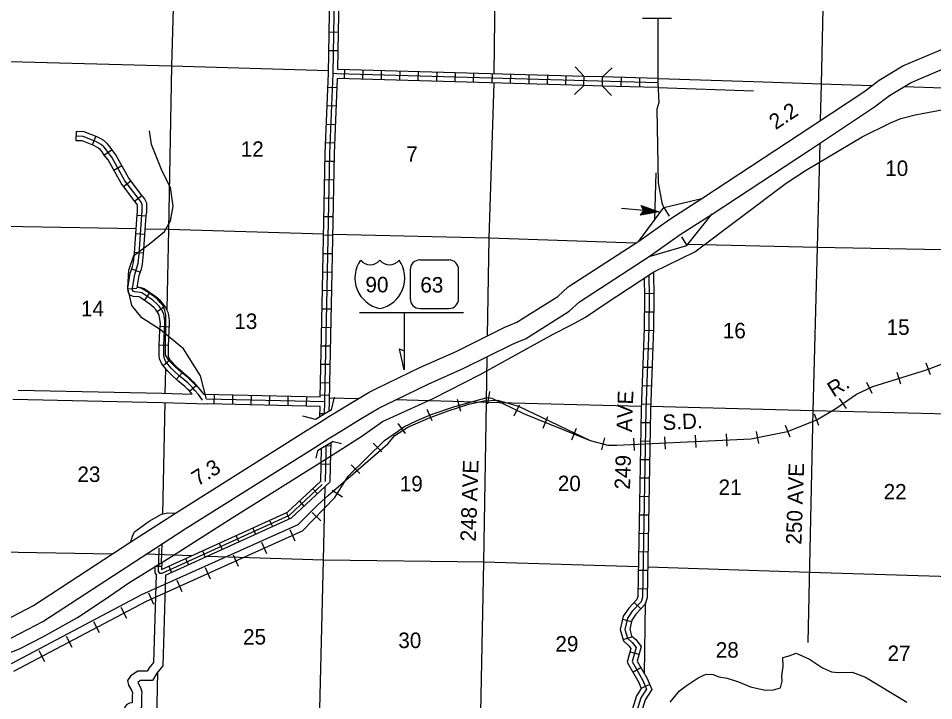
# Model space of a CAD drawing. Extents: x 703407 to 1180070, y 15808027 to 16218648.
# Drawn here: x 1054943 to 1084534, y 15932624 to 15954675 of the extents above; entities that cross this region are included whole.
import ezdxf

# ---------------------------------------------------------------- set-up
doc = ezdxf.new("R2010")
doc.units = 0
for name, color, linetype in [('L10', 7, 'Continuous'), ('L11', 7, 'Continuous'), ('L13', 7, 'Continuous'), ('L14', 7, 'Continuous'), ('L15', 7, 'Continuous'), ('L18', 7, 'Continuous'), ('L2', 7, 'Continuous'), ('L28', 7, 'Continuous'), ('L3', 7, 'Continuous'), ('L30', 7, 'Continuous'), ('L5', 7, 'Continuous'), ('L8', 7, 'Continuous')]:
    doc.layers.add(name, color=color, linetype=linetype)

msp = doc.modelspace()

# ---------------------------------------------------------------- linework, layer by layer
at = {"layer": 'L10'}
for points in [[(1054943, 15942664), (1059597, 15942557), (1060560, 15942533)], [(1054770, 15942368), (1059590, 15942257), (1061072, 15942220)]]:
    msp.add_lwpolyline(points, dxfattribs=at)
at = {"layer": 'L11'}
for points in [[(1075624, 15952735), (1078711, 15952637)], [(1075615, 15952435), (1078706, 15952337)], [(1059403, 15936703), (1059314, 15933861)], [(1059703, 15936680), (1059611, 15933752)], [(1059314, 15933861), (1059175, 15933687), (1059111, 15933576), (1058802, 15933577), (1058690, 15933499), (1058574, 15933415), (1058477, 15933272), (1058506, 15933124), (1058614, 15932940), (1058629, 15932881), (1058621, 15932790), (1058628, 15932663), (1058627, 15932553), (1058538, 15932547), (1058453, 15932506), (1058398, 15932441), (1058330, 15932301), (1058301, 15932143), (1058306, 15932062), (1058302, 15931989)], [(1059611, 15933752), (1059423, 15933517), (1059282, 15933275), (1058896, 15933276), (1058863, 15933254), (1058803, 15933211), (1058894, 15933055), (1058933, 15932907), (1058922, 15932784), (1058928, 15932670), (1058927, 15932425), (1058876, 15932306), (1058739, 15932259), (1058640, 15932253), (1058618, 15932207), (1058603, 15932126), (1058607, 15932064), (1058601, 15931971)]]:
    msp.add_lwpolyline(points, dxfattribs=at)
at = {"layer": 'L13'}
for p, q in [((1075520, 15948176), (1075564, 15949679)), ((1059803, 15947851), (1059744, 15945264)), ((1064810, 15947702), (1059803, 15947851)), ((1059700, 15943349), (1059682, 15942555)), ((1065920, 15942376), (1065002, 15942402)), ((1059676, 15942255), (1059600, 15938653)), ((1059584, 15937688), (1059565, 15937087)), ((1060548, 15937305), (1059069, 15937354)), ((1075190, 15933477), (1075221, 15935785))]:
    msp.add_line(p, q, dxfattribs=at)
for points in [[(1080877, 15951374), (1080905, 15952549), (1081028, 15957915), (1081097, 15963165), (1081225, 15968446), (1081329, 15973762), (1081476, 15978557)], [(1070330, 15952884), (1070393, 15958156), (1070575, 15963098)], [(1060064, 15959032), (1060043, 15958415), (1059898, 15953134), (1059803, 15947851)], [(1064969, 15952983), (1059898, 15953134), (1054668, 15953265), (1049403, 15953329), (1044276, 15953425)], [(1082531, 15952495), (1080905, 15952549), (1078710, 15952618)], [(1070112, 15944416), (1070169, 15947567), (1070323, 15952584)], [(1089824, 15952308), (1086100, 15952377), (1083576, 15952461)], [(1080471, 15934506), (1080641, 15941986), (1080777, 15947267), (1080859, 15950642)], [(1058751, 15947871), (1054497, 15947951), (1049256, 15948039)], [(1059803, 15947851), (1059051, 15947865)], [(1074899, 15947411), (1070169, 15947567), (1065110, 15947693)], [(1092154, 15946992), (1091245, 15947022), (1085957, 15947172), (1080777, 15947267), (1076581, 15947366)], [(1069843, 15929546), (1069990, 15937102), (1070073, 15942259), (1070100, 15943740)], [(1075084, 15942134), (1070073, 15942259), (1067132, 15942342)], [(1096431, 15941658), (1091099, 15941716), (1085870, 15941864), (1080641, 15941986), (1075384, 15942126)], [(1064423, 15924599), (1064682, 15931916), (1064809, 15937164), (1064867, 15939549)], [(1057984, 15937364), (1054309, 15937427), (1049070, 15937467)], [(1064809, 15937164), (1061043, 15937289)], [(1074988, 15936953), (1069990, 15937102), (1064809, 15937164)], [(1096361, 15936358), (1091072, 15936448), (1085784, 15936606), (1080523, 15936771), (1075288, 15936944)], [(1059440, 15933545), (1059349, 15928900)]]:
    msp.add_lwpolyline(points, dxfattribs=at)
at = {"layer": 'L15'}
for p, q in [((1084434, 15943151), (1084294, 15943526)), ((1083468, 15942849), (1083351, 15943231)), ((1082547, 15942549), (1082373, 15942909)), ((1070117, 15942218), (1070190, 15942612)), ((1069246, 15941974), (1069136, 15942359)), ((1081712, 15942061), (1081487, 15942391)), ((1068321, 15941671), (1068161, 15942038)), ((1070974, 15941824), (1071149, 15942184)), ((1071908, 15941431), (1072057, 15941803)), ((1080825, 15941514), (1080676, 15941885)), ((1067457, 15941261), (1067224, 15941586)), ((1072836, 15941059), (1072985, 15941430)), ((1079897, 15941141), (1079748, 15941512)), ((1073806, 15940731), (1073907, 15941118)), ((1074860, 15940706), (1074841, 15941105)), ((1075859, 15940754), (1075840, 15941153)), ((1076858, 15940802), (1076839, 15941201)), ((1077857, 15940850), (1077838, 15941249)), ((1078881, 15940934), (1078803, 15941327)), ((1066696, 15940666), (1066415, 15940951)), ((1065984, 15939964), (1065703, 15940249)), ((1065423, 15939201), (1065084, 15939413)), ((1064725, 15938431), (1064438, 15938710)), ((1063889, 15937781), (1063726, 15938146)), ((1062977, 15937371), (1062813, 15937736)), ((1062065, 15936962), (1061901, 15937327)), ((1061152, 15936552), (1060989, 15936917)), ((1060240, 15936143), (1060076, 15936508)), ((1059328, 15935734), (1059164, 15936099)), ((1058450, 15935282), (1058263, 15935636)), ((1057566, 15934815), (1057379, 15935168)), ((1056683, 15934347), (1056496, 15934701)), ((1055799, 15933879), (1055612, 15934233))]:
    msp.add_line(p, q, dxfattribs=at)
for points in [[(1054722, 15933822), (1058936, 15936054), (1063992, 15938318), (1064629, 15938955), (1064974, 15939267), (1066890, 15940924), (1067116, 15941190), (1067530, 15941459), (1068198, 15941757), (1068837, 15941989), (1069505, 15942207), (1069999, 15942309), (1070435, 15942331), (1071117, 15942142), (1073432, 15941035), (1074004, 15940886), (1074287, 15940879), (1074287, 15940879), (1078619, 15941086), (1079809, 15941321), (1080761, 15941704), (1081372, 15942071), (1082043, 15942528), (1082566, 15942780), (1084306, 15943317), (1084930, 15943550)], [(1054797, 15933576), (1059082, 15935843), (1064133, 15938109), (1065177, 15939185), (1065608, 15939875), (1066784, 15941034), (1067202, 15941324), (1067405, 15941470), (1067834, 15941677), (1068284, 15941873), (1069054, 15942127), (1070094, 15942426), (1070251, 15942397), (1071272, 15941902), (1073432, 15941035), (1074004, 15940886), (1074287, 15940879), (1074287, 15940879), (1078619, 15941086), (1079809, 15941321), (1080761, 15941704), (1081372, 15942071), (1082043, 15942528), (1082566, 15942780), (1084306, 15943317), (1084930, 15943550)], [(1054797, 15933576), (1059082, 15935843), (1064133, 15938109), (1065177, 15939185), (1065608, 15939875), (1066784, 15941034), (1067202, 15941324), (1067405, 15941470), (1067834, 15941677), (1068284, 15941873), (1069054, 15942127), (1070094, 15942426), (1070251, 15942397), (1071272, 15941902), (1073432, 15941035), (1074004, 15940886), (1074287, 15940879), (1074287, 15940879), (1078619, 15941086), (1079809, 15941321), (1080761, 15941704), (1081372, 15942071), (1082043, 15942528), (1082566, 15942780), (1084306, 15943317), (1084930, 15943550)]]:
    msp.add_lwpolyline(points, dxfattribs=at)
at = {"layer": 'L18'}
for p, q in [((1073236, 15952799), (1072946, 15953106)), ((1073833, 15952782), (1074139, 15953072)), ((1073228, 15952501), (1073236, 15952799)), ((1073833, 15952782), (1073236, 15952799)), ((1073824, 15952484), (1073833, 15952782)), ((1073228, 15952501), (1072921, 15952211)), ((1073824, 15952484), (1073228, 15952501)), ((1073824, 15952484), (1074114, 15952178)), ((1065063, 15942027), (1065161, 15942437)), ((1065063, 15942027), (1064554, 15941715)), ((1064554, 15941715), (1064144, 15941814)), ((1065122, 15941004), (1064613, 15940693)), ((1065122, 15941004), (1065387, 15940940)), ((1064613, 15940693), (1064556, 15940456))]:
    msp.add_line(p, q, dxfattribs=at)
at = {"layer": 'L2'}
msp.add_lwpolyline([(1076013, 15932578), (1076317, 15932938), (1076531, 15933100), (1076915, 15933366), (1077178, 15933485), (1077404, 15933470), (1077586, 15933398), (1077861, 15933348), (1078226, 15933229), (1078607, 15933075), (1079089, 15932961), (1079357, 15932978), (1079577, 15933039), (1079633, 15933256), (1079622, 15933432), (1079664, 15933725), (1079656, 15934019), (1079858, 15934072), (1080087, 15934158), (1080517, 15933969), (1080935, 15933681), (1081233, 15933555), (1081450, 15933532), (1081894, 15933544), (1082333, 15933389), (1083666, 15932572)], dxfattribs=at)
at = {"layer": 'L28'}
for p, q in [((1075164, 15948464), (1074447, 15948530)), ((1075080, 15948619), (1075087, 15948619)), ((1075095, 15948593), (1075183, 15948585)), ((1075109, 15948567), (1075279, 15948551)), ((1075123, 15948540), (1075375, 15948517)), ((1075137, 15948514), (1075470, 15948483)), ((1075152, 15948487), (1075566, 15948449)), ((1075054, 15948321), (1075068, 15948319)), ((1075072, 15948344), (1075164, 15948336)), ((1075090, 15948367), (1075259, 15948352)), ((1075108, 15948391), (1075354, 15948368)), ((1075126, 15948414), (1075450, 15948384)), ((1075144, 15948438), (1075545, 15948401)), ((1075162, 15948461), (1075640, 15948417)), ((1075338, 15948448), (1075230, 15948458))]:
    msp.add_line(p, q, dxfattribs=at)
msp.add_lwpolyline([(1075164, 15948464), (1075079, 15948622), (1075651, 15948419), (1075051, 15948316)], close=True, dxfattribs=at)
at = {"layer": 'L3'}
for p, q in [((1075117, 15954675), (1076057, 15954675)), ((1075809, 15948562), (1075979, 15948280)), ((1076379, 15947612), (1076559, 15947338)), ((1068864, 15946865), (1067924, 15946865)), ((1067611, 15946552), (1067611, 15945612)), ((1069177, 15945612), (1069177, 15946552)), ((1067925, 15945299), (1068864, 15945299))]:
    msp.add_line(p, q, dxfattribs=at)
for points in [[(1075613, 15954675), (1075619, 15952585), (1075644, 15951959), (1075580, 15951744), (1075626, 15949359), (1075750, 15948714), (1075773, 15948621), (1075809, 15948562)], [(1079766, 15949349), (1080393, 15949757), (1082221, 15950845), (1083140, 15951297), (1083477, 15951439), (1083930, 15951552), (1084910, 15951736), (1086065, 15951899), (1087890, 15952204), (1089992, 15952601), (1090368, 15952634), (1090603, 15952719), (1090982, 15952868), (1091110, 15952974), (1091727, 15953308), (1092490, 15953856), (1092935, 15954029), (1093618, 15954116), (1094010, 15954116), (1094605, 15954058), (1096183, 15953855), (1096681, 15953805)], [(1051100, 15933374), (1052248, 15933487), (1053025, 15933633), (1053809, 15933843), (1054982, 15934296), (1055758, 15934701), (1056858, 15935316), (1057780, 15935930), (1058516, 15936432), (1059890, 15937289), (1061856, 15938535), (1064945, 15940477), (1066053, 15941173), (1066716, 15941642), (1068349, 15942386), (1069870, 15943163), (1072238, 15944465), (1072826, 15944765), (1073273, 15945021), (1073918, 15945451), (1075484, 15946488), (1076817, 15947127), (1079766, 15949349)], [(1075001, 15947477), (1075807, 15948561), (1077038, 15948848)], [(1075337, 15946980), (1076556, 15947335), (1077374, 15948352)], [(1070859, 15944771), (1071059, 15944853), (1071472, 15945112)], [(1071088, 15944217), (1071334, 15944317), (1071747, 15944577)], [(1065688, 15942234), (1066283, 15942599), (1066519, 15942712)], [(1065992, 15941717), (1066571, 15942071), (1066810, 15942187)], [(1064259, 15941353), (1064676, 15941615), (1064985, 15941804)], [(1064525, 15940811), (1064992, 15941105), (1065229, 15941250)]]:
    msp.add_lwpolyline(points, dxfattribs=at)
for centre, radius, start, end in [((1066839, 15946284), 1013, 145.1417, 258.0917), ((1066321, 15947100), 391, 217.3744, 322.2362), ((1066943, 15947100), 391, 217.7652, 322.6269), ((1066425, 15946284), 1013, 281.9097, 34.8597), ((1067923, 15946553), 313, 90.0007, 180.0007), ((1068863, 15946553), 313, 0.0007, 90.0007), ((1067923, 15945613), 313, 180.0007, 270.0007), ((1068863, 15945613), 313, 270.0007, 0.0007)]:
    msp.add_arc(centre, radius, start, end, dxfattribs=at)
at = {"layer": 'L5'}
msp.add_line((1065968, 15945167), (1069332, 15945167), dxfattribs=at)
for points in [[(1071472, 15945112), (1072387, 15945688), (1072720, 15945993), (1075001, 15947477), (1076004, 15948185), (1077043, 15948852), (1080188, 15950918), (1082277, 15952301), (1082766, 15952676), (1083535, 15953136), (1084766, 15953662), (1086022, 15954038), (1086835, 15954251), (1087383, 15954416), (1089837, 15954876)], [(1071747, 15944577), (1072752, 15945209), (1073089, 15945517), (1075337, 15946980), (1076339, 15947687), (1077369, 15948348), (1080519, 15950417), (1082625, 15951812), (1083104, 15952179), (1083808, 15952600), (1084970, 15953097), (1086184, 15953460), (1086998, 15953673), (1087525, 15953832), (1089743, 15954248)], [(1067416, 15945167), (1067416, 15943315), (1067270, 15943994), (1067416, 15943931)], [(1066519, 15942712), (1067939, 15943398), (1069093, 15943908), (1070668, 15944694), (1070859, 15944771)], [(1066810, 15942187), (1068191, 15942853), (1069348, 15943365), (1070916, 15944147), (1071088, 15944217)], [(1064985, 15941804), (1065688, 15942234)], [(1065229, 15941250), (1065992, 15941717)], [(1045150, 15935016), (1047024, 15934946), (1050957, 15934766), (1052522, 15934741), (1052903, 15934770), (1053541, 15934880), (1054270, 15935096), (1055431, 15935703), (1058583, 15937754), (1060019, 15938685), (1064259, 15941353)], [(1045143, 15934416), (1046999, 15934347), (1050938, 15934166), (1052539, 15934141), (1052977, 15934174), (1053678, 15934295), (1054496, 15934538), (1055735, 15935185), (1058910, 15937251), (1060342, 15938179), (1064525, 15940811)], [(1058583, 15937754), (1058629, 15937943), (1058704, 15938082), (1059176, 15938429), (1059568, 15938651), (1059772, 15938695), (1060017, 15938683)]]:
    msp.add_lwpolyline(points, dxfattribs=at)
at = {"layer": 'L8'}
for p, q in [((1065291, 15954219), (1064993, 15954225)), ((1065279, 15953623), (1064981, 15953629)), ((1073236, 15952799), (1065268, 15953026)), ((1065486, 15953019), (1065477, 15952721)), ((1066082, 15953003), (1066073, 15952705)), ((1066678, 15952986), (1066670, 15952688)), ((1067275, 15952969), (1067266, 15952671)), ((1067871, 15952952), (1067863, 15952654)), ((1068467, 15952936), (1068459, 15952637)), ((1069064, 15952919), (1069055, 15952621)), ((1073228, 15952501), (1065259, 15952727)), ((1069660, 15952902), (1069652, 15952604)), ((1070256, 15952885), (1070248, 15952587)), ((1070853, 15952869), (1070844, 15952570)), ((1071449, 15952852), (1071441, 15952554)), ((1072045, 15952835), (1072037, 15952537)), ((1072642, 15952818), (1072633, 15952520)), ((1075624, 15952735), (1073833, 15952782)), ((1074431, 15952768), (1074422, 15952470)), ((1075027, 15952751), (1075019, 15952453)), ((1065246, 15952427), (1064948, 15952439)), ((1075615, 15952435), (1073824, 15952484)), ((1065223, 15951831), (1064925, 15951843)), ((1065200, 15951235), (1064901, 15951246)), ((1056817, 15950720), (1056829, 15951018)), ((1057337, 15950582), (1057448, 15950859)), ((1065176, 15950639), (1064878, 15950650)), ((1057716, 15950266), (1057966, 15950430)), ((1065158, 15950045), (1064859, 15950051)), ((1058027, 15949772), (1058288, 15949916)), ((1058342, 15949241), (1058579, 15949422)), ((1065145, 15949449), (1064847, 15949455)), ((1058704, 15948767), (1058941, 15948948)), ((1065133, 15948852), (1064835, 15948858)), ((1058782, 15948312), (1059080, 15948292)), ((1065120, 15948256), (1064822, 15948262)), ((1058741, 15947717), (1059039, 15947696)), ((1065108, 15947659), (1064810, 15947665)), ((1058700, 15947122), (1058998, 15947101)), ((1065096, 15947063), (1064797, 15947069)), ((1058607, 15946575), (1058888, 15946476)), ((1065083, 15946466), (1064785, 15946472)), ((1058482, 15945929), (1058779, 15945956)), ((1065071, 15945870), (1064773, 15945876)), ((1059026, 15945559), (1059195, 15945805)), ((1075185, 15945786), (1075484, 15945789)), ((1059430, 15945203), (1059675, 15945374)), ((1065059, 15945273), (1064761, 15945279)), ((1075182, 15945193), (1075480, 15945189)), ((1059530, 15944727), (1059828, 15944710)), ((1065047, 15944677), (1064749, 15944683)), ((1075173, 15944600), (1075472, 15944589)), ((1059502, 15944129), (1059801, 15944116)), ((1065035, 15944080), (1064737, 15944086)), ((1075152, 15944003), (1075450, 15943993)), ((1059623, 15943451), (1059850, 15943645)), ((1065023, 15943484), (1064725, 15943490)), ((1060051, 15943008), (1060249, 15943231)), ((1075131, 15943407), (1075429, 15943397)), ((1065011, 15942887), (1064713, 15942893)), ((1060482, 15942622), (1060705, 15942820)), ((1075109, 15942811), (1075407, 15942800)), ((1064703, 15942430), (1060951, 15942524)), ((1061275, 15942515), (1061268, 15942216)), ((1061872, 15942500), (1061864, 15942202)), ((1062468, 15942485), (1062461, 15942187)), ((1063064, 15942470), (1063057, 15942172)), ((1063661, 15942455), (1063653, 15942157)), ((1064257, 15942440), (1064250, 15942142)), ((1065003, 15942486), (1064705, 15942492)), ((1064697, 15942130), (1061072, 15942220)), ((1075088, 15942215), (1075386, 15942204)), ((1064843, 15941893), (1064694, 15941895)), ((1075074, 15941616), (1075372, 15941610)), ((1064899, 15940868), (1065048, 15940862)), ((1075063, 15941019), (1075361, 15941014)), ((1064735, 15940274), (1065033, 15940268)), ((1075052, 15940423), (1075350, 15940417)), ((1075041, 15939826), (1075339, 15939821)), ((1064464, 15939475), (1064615, 15939314)), ((1064028, 15939068), (1064178, 15938907)), ((1075030, 15939230), (1075328, 15939224)), ((1063067, 15938450), (1063158, 15938250)), ((1063610, 15938697), (1063702, 15938497)), ((1075019, 15938633), (1075318, 15938628)), ((1062524, 15938203), (1062615, 15938003)), ((1061981, 15937956), (1062072, 15937756)), ((1075009, 15938037), (1075307, 15938031)), ((1061438, 15937710), (1061529, 15937509)), ((1060895, 15937463), (1060986, 15937263)), ((1074998, 15937440), (1075296, 15937435)), ((1059579, 15936956), (1059359, 15936961)), ((1059809, 15936969), (1059900, 15936769)), ((1060352, 15937216), (1060443, 15937016)), ((1074987, 15936844), (1075285, 15936838)), ((1074976, 15936247), (1075274, 15936242)), ((1074852, 15935802), (1075070, 15935597)), ((1074474, 15935254), (1074765, 15935186)), ((1074491, 15934601), (1074777, 15934686)), ((1074717, 15934204), (1075004, 15934123)), ((1074806, 15933544), (1075065, 15933693)), ((1075074, 15933033), (1075348, 15933149))]:
    msp.add_line(p, q, dxfattribs=at)
for points in [[(1064862, 15942890), (1064923, 15945933), (1065014, 15950307), (1065116, 15952897), (1065166, 15955430), (1065394, 15963410), (1065471, 15966009), (1065407, 15966103), (1062024, 15966151), (1061842, 15966214), (1061581, 15966429), (1061482, 15966457), (1061220, 15966331), (1061029, 15966352)], [(1065268, 15953026), (1065316, 15955426), (1065540, 15963256)], [(1064712, 15942893), (1064773, 15945936), (1064864, 15950312), (1064966, 15952902), (1065017, 15955492)], [(1065012, 15942887), (1065073, 15945930), (1065164, 15950303), (1065259, 15952727)], [(1075619, 15952585), (1065240, 15952877), (1065116, 15952897)], [(1060893, 15942333), (1060766, 15942515), (1060654, 15942653), (1060573, 15942744), (1060532, 15942787), (1060422, 15942891), (1060183, 15943090), (1060005, 15943248), (1059888, 15943370), (1059723, 15943564), (1059700, 15943599), (1059654, 15943710), (1059644, 15943792), (1059650, 15944090), (1059672, 15944599), (1059684, 15944797), (1059683, 15944895), (1059657, 15945049), (1059642, 15945119), (1059613, 15945189), (1059571, 15945263), (1059497, 15945368), (1059434, 15945439), (1059287, 15945562), (1059063, 15945715), (1058936, 15945801), (1058887, 15945820), (1058695, 15945832), (1058654, 15945853), (1058636, 15945888), (1058630, 15945952), (1058630, 15945952), (1058707, 15946401), (1058730, 15946477), (1058776, 15946607), (1058813, 15946760), (1058846, 15947069), (1058932, 15948320), (1058946, 15948422), (1058951, 15948668), (1058895, 15948769), (1058829, 15948849), (1058389, 15949425), (1057970, 15950184), (1057843, 15950344), (1057774, 15950451), (1057711, 15950527), (1057621, 15950602), (1057445, 15950699), (1057041, 15950860), (1056823, 15950869)], [(1060951, 15942524), (1060769, 15942750), (1060683, 15942846), (1060638, 15942894), (1060522, 15943003), (1060281, 15943203), (1060110, 15943356), (1060000, 15943471), (1059843, 15943654), (1059833, 15943669), (1059800, 15943749), (1059794, 15943800), (1059800, 15944085), (1059822, 15944591), (1059834, 15944793), (1059833, 15944909), (1059804, 15945078), (1059785, 15945165), (1059748, 15945255), (1059698, 15945343), (1059615, 15945461), (1059539, 15945547), (1059377, 15945682), (1059147, 15945838), (1059006, 15945935), (1058919, 15945968), (1058786, 15945976), (1058853, 15946366), (1058873, 15946431), (1058920, 15946565), (1058961, 15946735), (1058995, 15947056), (1059081, 15948305), (1059095, 15948410), (1059101, 15948704), (1059020, 15948854), (1058946, 15948942), (1058514, 15949507), (1058095, 15950267), (1057965, 15950432), (1057895, 15950539), (1057818, 15950633), (1057706, 15950726), (1057509, 15950835), (1057073, 15951009), (1056829, 15951019)], [(1064850, 15942277), (1061031, 15942372), (1060829, 15943117), (1060288, 15943991), (1059541, 15944609), (1058935, 15945000), (1058608, 15945399), (1058484, 15945964), (1058517, 15946538), (1058682, 15947009), (1059179, 15947385), (1059665, 15947784), (1059861, 15948131), (1059948, 15948603), (1059858, 15949212), (1059589, 15949734), (1059248, 15950595), (1059189, 15951035)], [(1060560, 15942533), (1060462, 15942643), (1060426, 15942681), (1060323, 15942778), (1060085, 15942976), (1059901, 15943140), (1059777, 15943270), (1059603, 15943474), (1059567, 15943529), (1059508, 15943671), (1059493, 15943784), (1059500, 15944095), (1059523, 15944606), (1059534, 15944800), (1059533, 15944882), (1059510, 15945020), (1059498, 15945074), (1059478, 15945123), (1059444, 15945182), (1059379, 15945275), (1059329, 15945331), (1059196, 15945442), (1058978, 15945591), (1058866, 15945667), (1058855, 15945672), (1058654, 15945684), (1058542, 15945742), (1058489, 15945846), (1058479, 15945958), (1058561, 15946436), (1058588, 15946524), (1058632, 15946650), (1058665, 15946786), (1058696, 15947082), (1058783, 15948335), (1058796, 15948433), (1058800, 15948631), (1058771, 15948685), (1058712, 15948755), (1058263, 15949343), (1057845, 15950101), (1057722, 15950257), (1057653, 15950362), (1057604, 15950421), (1057536, 15950477), (1057381, 15950563), (1057010, 15950711), (1056817, 15950719)], [(1075476, 15946483), (1075486, 15945665), (1075475, 15944655), (1075380, 15942015), (1075270, 15935946), (1075208, 15935743), (1074909, 15935425), (1074775, 15935229), (1074706, 15934930), (1074767, 15934724), (1074901, 15934604), (1075075, 15934371), (1074943, 15933906), (1075267, 15933343), (1075419, 15932983), (1075205, 15932655), (1075040, 15932121), (1074985, 15931821), (1074767, 15931588), (1074701, 15931441), (1074686, 15930572), (1074627, 15930409), (1074886, 15930115), (1075372, 15929516)], [(1075178, 15946286), (1075186, 15945665), (1075175, 15944662), (1075080, 15942023), (1074971, 15935993), (1074941, 15935898), (1074674, 15935614), (1074496, 15935351), (1074396, 15934921), (1074503, 15934556), (1074679, 15934400), (1074746, 15934310), (1074620, 15933866), (1074998, 15933209), (1075081, 15933013), (1074931, 15932784), (1074749, 15932193), (1074706, 15931962), (1074513, 15931756), (1074402, 15931508), (1074387, 15930627), (1074284, 15930344), (1074657, 15929921), (1075139, 15929327)], [(1075327, 15946384), (1075336, 15945665), (1075325, 15944659), (1075230, 15942019), (1075120, 15935969), (1075075, 15935820), (1074792, 15935519), (1074636, 15935290), (1074551, 15934926), (1074635, 15934640), (1074790, 15934502), (1074911, 15934341), (1074782, 15933886), (1075132, 15933276), (1075250, 15932998), (1075068, 15932719), (1074894, 15932157), (1074846, 15931892), (1074640, 15931672), (1074551, 15931474), (1074537, 15930599), (1074456, 15930376), (1074771, 15930018), (1075256, 15929422)], [(1060732, 15942754), (1060622, 15942875), (1060426, 15943064), (1060250, 15943213), (1060040, 15943396), (1059824, 15943606), (1059702, 15943802), (1059709, 15945109), (1059682, 15945231), (1059621, 15945387), (1059533, 15945495), (1059445, 15945597), (1059316, 15945699), (1059133, 15945827), (1058964, 15945922), (1058802, 15945997)], [(1064703, 15942430), (1064712, 15942893)], [(1064843, 15941893), (1064850, 15942277), (1064862, 15942890)], [(1064995, 15941985), (1065000, 15942274), (1065012, 15942887)], [(1064692, 15941800), (1064697, 15942130)], [(1064873, 15939705), (1064891, 15940637), (1064899, 15940868)], [(1065023, 15939702), (1065041, 15940633), (1065053, 15940962)], [(1064723, 15939708), (1064743, 15940772)], [(1059482, 15937555), (1059466, 15936800), (1059509, 15936749), (1059589, 15936749), (1063711, 15938622), (1064766, 15939606)], [(1059582, 15937097), (1059577, 15936864), (1063650, 15938715), (1064723, 15939716)], [(1059703, 15936680), (1063773, 15938529), (1065022, 15939694)], [(1059359, 15936958), (1059355, 15936760), (1059403, 15936703)]]:
    msp.add_lwpolyline(points, dxfattribs=at)

# ---------------------------------------------------------------- texts
at = {"layer": 'L14'}
for s, p in [('12', (1062132, 15950199)), ('7', (1067485, 15950041)), ('10', (1082966, 15949581)), ('14', (1056968, 15945048)), ('13', (1061926, 15944636)), ('15', (1083012, 15944446)), ('16', (1077717, 15944334)), ('23', (1056853, 15939692)), ('19', (1067274, 15939386)), ('20', (1072383, 15939395)), ('21', (1077578, 15939273)), ('22', (1082916, 15939126)), ('25', (1062208, 15934438)), ('30', (1067227, 15934325)), ('29', (1072305, 15934213)), ('28', (1077489, 15934015)), ('27', (1083042, 15933905))]:
    msp.add_text(s, height=500, rotation=359.9992, dxfattribs=at).set_placement(p)
at = {"layer": 'L15'}
for s, rotation, p in [('R.', 32.0984, (1081296, 15942415)), ('S.D.', 2.7464, (1075777, 15941365))]:
    msp.add_text(s, height=500, rotation=rotation, dxfattribs=at).set_placement(p)
at = {"layer": 'L28'}
for s, rotation, p in [('2.2', 33.3832, (1079423, 15951057)), ('7.3', 32.177, (1060745, 15939541))]:
    msp.add_text(s, height=500, rotation=rotation, dxfattribs=at).set_placement(p)
at = {"layer": 'L3'}
for s, p in [('90', (1066165, 15945820)), ('63', (1067939, 15945813))]:
    msp.add_text(s, height=500, rotation=359.9992, dxfattribs=at).set_placement(p)
at = {"layer": 'L30'}
for s, p in [('249    AVE', (1074715, 15939440)), ('248 AVE', (1069730, 15937760)), ('250 AVE', (1080256, 15937659))]:
    msp.add_text(s, height=500, rotation=88, dxfattribs=at).set_placement(p)

doc.saveas('drawing.dxf')
